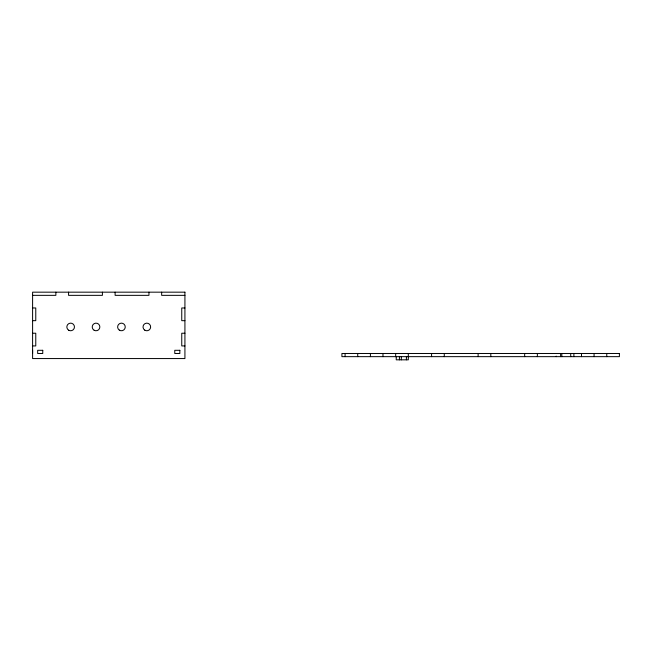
<?xml version="1.0" encoding="UTF-8"?>
<svg xmlns="http://www.w3.org/2000/svg" width="652" height="652" viewBox="0 0 652 652"><rect width="100%" height="100%" fill="white"/><g stroke="black" fill="none" stroke-linecap="round" stroke-linejoin="round"><path stroke-width="0.98" d="M32.6 353.482L32.6 350.303M32.6 295.348L55.868 295.348L55.868 292.169M184.923 295.348L161.655 295.348L161.655 292.169M32.6 307.972L35.77 307.972L35.77 320.67L32.6 320.67M184.923 307.972L181.753 307.972L181.753 320.67L184.923 320.67M32.6 333.229L35.77 333.229L35.77 345.927L32.6 345.927M184.923 333.229L181.753 333.229L181.753 345.927L184.923 345.927M606.767 353.482L606.767 356.652M594.07 353.482L594.07 356.652M581.511 353.482L581.511 356.652M573.89 353.482L573.89 356.652M570.72 353.482L570.72 356.652M561.828 353.482L561.828 356.652M560.63 353.482L560.63 356.652M556.189 356.122L556.189 356.652M537.362 353.482L537.362 356.652M524.664 353.482L524.664 356.652M490.817 353.482L490.817 356.652M478.12 353.482L478.12 356.652M444.273 353.482L444.273 356.652M431.575 353.482L431.575 356.652M408.307 353.482L408.307 359.831L396.245 359.831L396.245 356.652M406.4 356.652L406.4 359.831M401.322 356.652L401.322 359.831M399.415 356.652L399.415 359.831M395.674 353.482L395.674 356.652M382.977 353.482L382.977 356.652M370.417 353.482L370.417 356.652M357.72 353.482L357.72 356.652M345.087 353.482L345.087 356.652M148.958 292.169L148.958 295.348L115.111 295.348L115.111 292.169M102.413 292.169L102.413 295.348L68.566 295.348L68.566 292.169M184.923 292.169L32.6 292.169L32.6 358.559L184.923 358.559L184.923 292.169M42.755 350.303L37.677 350.303L37.677 353.482L42.755 353.482L42.755 350.303M179.846 350.303L174.769 350.303L174.769 353.482L179.846 353.482L179.846 350.303M619.4 353.482L341.917 353.482L341.917 356.652L619.4 356.652L619.4 353.482M94.141 330.254A3.806 3.806 0 0 0 99.854 326.954A3.806 3.806 0 0 0 94.141 323.653A3.806 3.806 0 0 0 94.141 330.254M68.745 330.254A3.806 3.806 0 0 0 74.458 326.954A3.806 3.806 0 0 0 68.745 323.653A3.806 3.806 0 0 0 68.745 330.254M144.728 330.124A3.806 3.806 0 0 0 150.636 327.19A3.806 3.806 0 0 0 145.143 323.539A3.806 3.806 0 0 0 144.728 330.124M119.332 330.124A3.806 3.806 0 0 0 125.241 327.19A3.806 3.806 0 0 0 119.748 323.539A3.806 3.806 0 0 0 119.332 330.124"/></g></svg>
